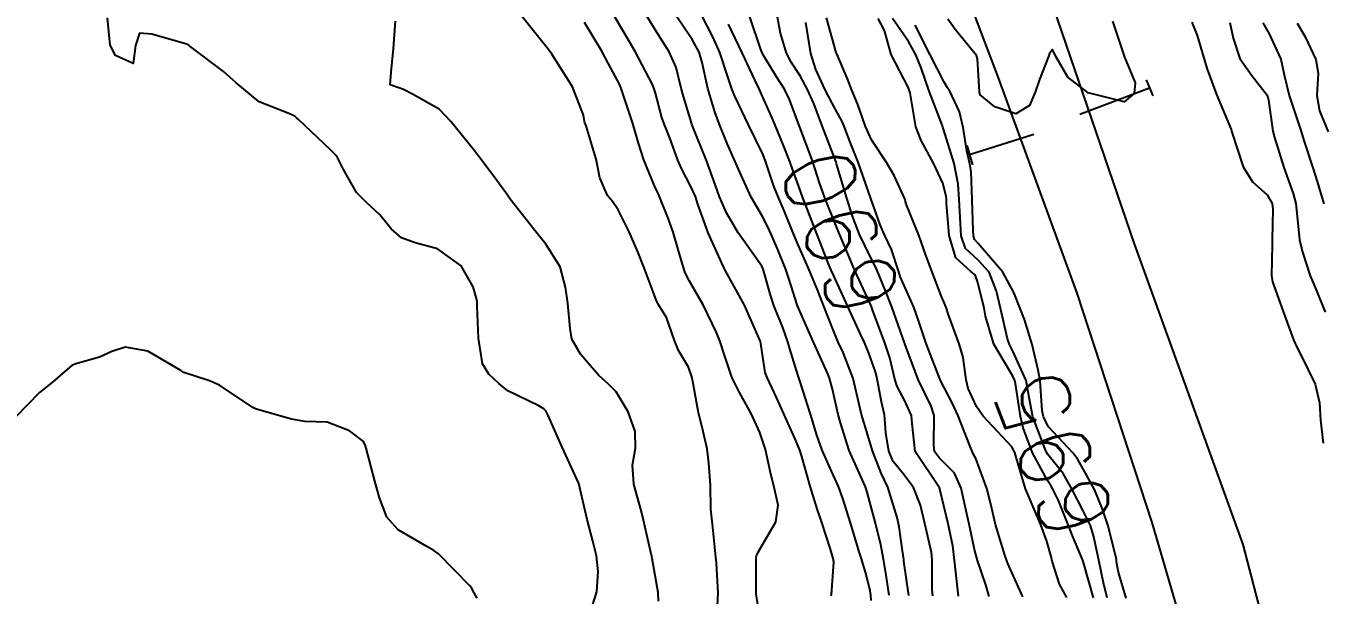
# Model space of a CAD drawing. Header units: metres. Extents: x 298520 to 308411, y 7433745 to 7450750.
# Drawn here: x 300770.8 to 300842.7, y 7448349.8 to 7448381.4 of the extents above; entities that cross this region are included whole.
import ezdxf
from ezdxf.enums import TextEntityAlignment as Align

# ---------------------------------------------------------------- set-up
doc = ezdxf.new("R2010")
doc.units = ezdxf.units.M
doc.header["$LTSCALE"] = 10
for name, color, linetype in [('Cotas', 45, 'Continuous'), ('Curvas de Nivel 1m', 11, 'Continuous'), ('Curvas de Nivel 5m', 15, 'Continuous'), ('Linha Férrea', 251, 'TRACKS'), ('Pórtico', 62, 'Continuous')]:
    doc.layers.add(name, color=color, linetype=linetype)
doc.styles.add('Style-STANDARD', font='STANDARD.shx')
doc.linetypes.add('TRACKS', pattern='A,0.15,[130,ltypeshp.shx,S=0.25,R=0,X=0,Y=0],0.15', length=0.3)

msp = doc.modelspace()

# ---------------------------------------------------------------- linework, layer by layer
at = {"layer": 'Curvas de Nivel 1m', "flags": 128}
for points, elevation in [([(300802.189, 7448349.199), (300802.45, 7448350.014), (300802.515, 7448351.134), (300802.423, 7448352.015), (300802.226, 7448352.833), (300801.902, 7448354.023), (300801.453, 7448356.03), (300800.528, 7448358.039), (300799.75, 7448359.796), (300799.624, 7448360.049), (300799.504, 7448360.173), (300799.219, 7448360.34), (300797.514, 7448361.16), (300797.004, 7448361.564), (300796.455, 7448362.086), (300796.106, 7448362.668), (300795.875, 7448364.095), (300795.808, 7448365.858), (300795.806, 7448366.097), (300795.772, 7448366.294), (300795.581, 7448366.934), (300794.911, 7448368.107), (300793.607, 7448369.037), (300792.372, 7448369.371), (300791.616, 7448369.655), (300791.036, 7448370.149), (300790.397, 7448370.925), (300789.637, 7448371.624), (300789.106, 7448372.175), (300788.39, 7448373.448), (300788.014, 7448374.186), (300787.668, 7448374.533), (300785.885, 7448376.217), (300785.789, 7448376.313), (300785.695, 7448376.395), (300785.36, 7448376.559), (300783.703, 7448377.208), (300782.432, 7448378.253), (300781.722, 7448378.889), (300779.87, 7448380.288), (300779.797, 7448380.343), (300779.744, 7448380.373), (300779.618, 7448380.417), (300777.749, 7448380.961), (300777.061, 7448381.006), (300776.85, 7448380.319), (300776.725, 7448379.323), (300775.734, 7448379.769), (300775.44, 7448380.335), (300775.289, 7448381.867)], 681), ([(300809.087, 7448348.204), (300809.175, 7448349.933), (300809.084, 7448351.619), (300809.044, 7448351.935), (300808.895, 7448353.415), (300808.837, 7448353.939), (300808.772, 7448354.601), (300808.76, 7448355.94), (300808.668, 7448357.145), (300808.574, 7448357.943), (300808.29, 7448359.143), (300808.079, 7448359.944), (300807.776, 7448361.692), (300807.713, 7448361.948), (300807.528, 7448362.473), (300806.98, 7448363.401), (300806.753, 7448363.962), (300806.306, 7448365.225), (300805.848, 7448365.976), (300805.758, 7448366.16), (300805.58, 7448366.663), (300805.081, 7448367.985), (300804.716, 7448368.879), (300804.238, 7448369.994), (300803.635, 7448371.203), (300803.307, 7448371.672), (300803.035, 7448372.009), (300802.619, 7448372.982), (300802.415, 7448374.019), (300801.847, 7448375.871), (300801.782, 7448376.029), (300801.767, 7448376.102), (300801.697, 7448376.467), (300801.087, 7448378.036), (300799.942, 7448379.846), (300799.795, 7448380.049), (300799.744, 7448380.117), (300798.191, 7448382.066)], 683), ([(300817.672, 7448349.542), (300817.656, 7448349.836), (300817.617, 7448350.068), (300817.394, 7448350.973), (300817.133, 7448351.843), (300817.009, 7448352.242), (300816.517, 7448353.849), (300816.096, 7448355.201), (300815.852, 7448355.856), (300815.461, 7448356.707), (300814.942, 7448357.865), (300814.648, 7448358.706), (300814.305, 7448359.872), (300813.725, 7448361.674), (300813.656, 7448361.879), (300813.527, 7448362.285), (300813.148, 7448363.495), (300813.038, 7448363.888), (300812.764, 7448364.683), (300812.274, 7448365.899), (300812.097, 7448366.421), (300811.677, 7448367.909), (300811.596, 7448368.091), (300810.297, 7448369.923), (300809.634, 7448371.046), (300809.252, 7448371.934), (300809.024, 7448372.562), (300808.526, 7448373.941), (300807.745, 7448375.897), (300807.725, 7448375.95), (300807.694, 7448376.043), (300807.248, 7448377.497), (300807.133, 7448377.959), (300806.856, 7448379.095), (300806.454, 7448379.969), (300805.749, 7448381.075), (300805.209, 7448381.986)], 686), ([(300818.665, 7448349.821), (300818.509, 7448350.938), (300818.354, 7448351.826), (300818.198, 7448352.616), (300817.908, 7448353.833), (300817.448, 7448355.545), (300817.354, 7448355.841), (300817.262, 7448356.035), (300816.455, 7448357.85), (300815.962, 7448359.39), (300815.843, 7448359.857), (300815.517, 7448361.261), (300815.363, 7448361.862), (300815.271, 7448362.117), (300814.477, 7448363.871), (300813.573, 7448365.88), (300813.107, 7448367.406), (300812.942, 7448367.89), (300812.471, 7448369.036), (300812.097, 7448369.903), (300811.953, 7448370.232), (300811.632, 7448370.832), (300811.011, 7448371.916), (300810.449, 7448373.128), (300810.103, 7448373.926), (300809.677, 7448374.881), (300809.25, 7448375.934), (300808.994, 7448376.643), (300808.611, 7448377.941), (300808.3, 7448379.372), (300808.122, 7448379.946), (300807.744, 7448380.656), (300806.844, 7448381.964)], 687), ([(300819.756, 7448349.806), (300819.488, 7448351.723), (300819.477, 7448351.809), (300819.408, 7448352.288), (300819.222, 7448353.614), (300819.181, 7448353.814), (300819.107, 7448354.135), (300818.593, 7448355.823), (300818.223, 7448356.591), (300817.737, 7448357.836), (300817.486, 7448358.713), (300817.139, 7448359.844), (300817.026, 7448360.326), (300816.676, 7448361.848), (300816.107, 7448363.284), (300815.844, 7448363.857), (300815.553, 7448364.552), (300815.036, 7448365.865), (300814.689, 7448366.762), (300814.221, 7448367.874), (300813.614, 7448369.269), (300813.361, 7448369.884), (300812.86, 7448371.116), (300812.52, 7448371.897), (300812.274, 7448372.525), (300811.811, 7448373.908), (300811.668, 7448374.251), (300810.855, 7448375.918), (300810.113, 7448377.522), (300809.942, 7448377.928), (300809.72, 7448378.59), (300809.278, 7448379.935), (300808.883, 7448380.802), (300808.284, 7448381.945)], 688), ([(300824.218, 7448349.757), (300824.038, 7448350.409), (300823.576, 7448351.758), (300823.409, 7448352.364), (300823.163, 7448353.506), (300823.107, 7448353.765), (300823.017, 7448354.178), (300822.669, 7448355.772), (300822.288, 7448356.604), (300821.469, 7448357.429), (300821.191, 7448357.793), (300821.142, 7448358.13), (300821.16, 7448359.793), (300820.996, 7448360.307), (300820.27, 7448361.803), (300819.543, 7448363.77), (300819.535, 7448363.802), (300819.526, 7448363.827), (300818.811, 7448365.821), (300818.462, 7448366.707), (300817.999, 7448367.834), (300817.873, 7448368.113), (300817.605, 7448368.625), (300817.019, 7448369.846), (300816.633, 7448370.85), (300816.324, 7448371.853), (300815.754, 7448373.768), (300815.721, 7448373.859), (300815.665, 7448374.007), (300814.947, 7448375.867), (300814.48, 7448377.098), (300814.136, 7448377.876), (300813.72, 7448378.636), (300813.232, 7448379.391), (300812.972, 7448379.891), (300812.643, 7448381.003), (300812.465, 7448381.899)], 691), ([(300828.527, 7448349.703), (300828.125, 7448350.444), (300827.714, 7448351.715), (300827.655, 7448351.966), (300827.414, 7448352.833), (300827.093, 7448353.723), (300826.821, 7448354.337), (300826.242, 7448355.732), (300825.72, 7448357.488), (300825.633, 7448357.738), (300825.478, 7448358.057), (300823.884, 7448359.756), (300823.508, 7448360.301), (300823.047, 7448361.296), (300822.933, 7448361.769), (300822.781, 7448363.017), (300822.553, 7448363.775), (300821.966, 7448365.385), (300821.83, 7448365.786), (300821.755, 7448365.967), (300821.579, 7448366.396), (300821.039, 7448367.796), (300820.705, 7448368.696), (300820.312, 7448369.803), (300819.638, 7448371.48), (300819.558, 7448371.727), (300819.529, 7448371.812), (300818.944, 7448373.109), (300818.521, 7448373.827), (300817.682, 7448375.087), (300817.354, 7448375.835), (300816.921, 7448377.058), (300816.588, 7448377.847), (300816.351, 7448378.482), (300815.758, 7448379.86), (300815.734, 7448379.927), (300815.189, 7448381.866)], 693), ([(300805.86, 7448349.491), (300805.844, 7448349.975), (300805.52, 7448351.861), (300805.493, 7448351.979), (300805.407, 7448352.356), (300805.038, 7448353.984), (300804.897, 7448354.52), (300804.49, 7448355.99), (300804.419, 7448357.035), (300804.586, 7448357.989), (300804.568, 7448358.907), (300804.194, 7448359.993), (300803.514, 7448361.109), (300803.071, 7448361.559), (300802.565, 7448362.014), (300802.07, 7448362.563), (300801.535, 7448363.201), (300801.066, 7448364.035), (300800.966, 7448364.622), (300800.836, 7448366.037), (300800.708, 7448366.912), (300800.413, 7448368.042), (300799.612, 7448369.3), (300799.011, 7448370.056), (300797.64, 7448371.8), (300797.53, 7448371.96), (300797.451, 7448372.073), (300796.688, 7448373.12), (300795.959, 7448374.096), (300795.668, 7448374.464), (300794.349, 7448376.113), (300793.7, 7448376.796), (300792.226, 7448377.616), (300791.71, 7448377.875), (300791.518, 7448377.95), (300790.971, 7448378.151), (300791.038, 7448378.836), (300791.154, 7448380.149), (300791.278, 7448381.667)], 682), ([(300811.374, 7448349.306), (300811.29, 7448349.911), (300811.282, 7448350.013), (300811.296, 7448351.911), (300811.309, 7448352.006), (300811.406, 7448352.21), (300812.374, 7448353.896), (300812.512, 7448354.818), (300812.274, 7448355.898), (300812.109, 7448356.55), (300811.798, 7448357.905), (300811.487, 7448358.86), (300811.009, 7448359.915), (300810.358, 7448361.078), (300809.932, 7448361.926), (300809.535, 7448363.138), (300809.277, 7448363.933), (300809.086, 7448364.398), (300808.344, 7448365.942), (300807.586, 7448367.251), (300807.349, 7448367.712), (300807.265, 7448367.955), (300807.13, 7448368.428), (300806.686, 7448369.964), (300806.41, 7448370.748), (300805.905, 7448371.976), (300805.826, 7448372.159), (300805.649, 7448372.539), (300805.049, 7448373.986), (300804.76, 7448374.906), (300804.436, 7448375.993), (300803.819, 7448377.892), (300803.781, 7448377.999), (300803.714, 7448378.136), (300803.069, 7448379.353), (300802.718, 7448380.015), (300801.756, 7448381.599)], 684), ([(300821.097, 7448349.793), (300821.062, 7448350.117), (300821.062, 7448351.793), (300821.013, 7448352.188), (300820.647, 7448353.798), (300820.413, 7448354.826), (300820.016, 7448355.804), (300819.46, 7448356.534), (300818.894, 7448357.245), (300818.645, 7448357.822), (300818.483, 7448358.831), (300818.406, 7448359.826), (300818.244, 7448360.562), (300817.993, 7448361.833), (300817.905, 7448362.213), (300817.537, 7448363.252), (300817.29, 7448363.843), (300817.083, 7448364.311), (300816.383, 7448365.852), (300815.59, 7448367.542), (300815.448, 7448367.861), (300815.336, 7448368.123), (300814.654, 7448369.87), (300814.02, 7448371.495), (300813.875, 7448371.878), (300813.649, 7448372.508), (300813.291, 7448373.517), (300813.151, 7448373.888), (300812.797, 7448374.772), (300812.338, 7448375.9), (300812.149, 7448376.355), (300811.707, 7448377.327), (300811.445, 7448377.913), (300811.222, 7448378.411), (300810.512, 7448379.922), (300809.757, 7448381.504)], 689), ([(300826.084, 7448349.733), (300825.398, 7448351.254), (300825.249, 7448351.59), (300825.193, 7448351.742), (300825.095, 7448352.054), (300824.57, 7448353.749), (300824.305, 7448354.886), (300824.095, 7448355.754), (300823.469, 7448357.403), (300823.349, 7448357.639), (300823.288, 7448357.763), (300823.171, 7448358.071), (300822.489, 7448359.775), (300822.186, 7448360.456), (300821.522, 7448361.74), (300821.499, 7448361.79), (300821.479, 7448361.835), (300820.728, 7448363.798), (300820.293, 7448365.072), (300820.041, 7448365.805), (300819.583, 7448366.839), (300819.286, 7448367.511), (300819.183, 7448367.816), (300818.789, 7448369.006), (300818.411, 7448369.828), (300818.174, 7448370.378), (300817.643, 7448371.84), (300816.944, 7448373.847), (300816.47, 7448375.063), (300816.165, 7448375.853), (300816.018, 7448376.178), (300815.702, 7448376.744), (300815.115, 7448377.866), (300814.594, 7448379.001), (300814.326, 7448379.874), (300814.039, 7448381.597)], 692), ([(300830.009, 7448349.684), (300829.452, 7448351.64), (300829.437, 7448351.69), (300829.404, 7448351.801), (300828.839, 7448353.121), (300828.626, 7448353.702), (300828.065, 7448355.089), (300827.756, 7448355.715), (300827.645, 7448355.907), (300827.458, 7448356.19), (300826.626, 7448357.728), (300826.112, 7448359.116), (300825.955, 7448359.735), (300825.68, 7448361.579), (300825.647, 7448361.739), (300825.525, 7448361.981), (300824.467, 7448363.751), (300824.019, 7448365.303), (300823.933, 7448365.756), (300823.587, 7448367.183), (300823.434, 7448367.605), (300823.225, 7448367.766), (300822.369, 7448368.547), (300822, 7448369.784), (300821.856, 7448371.571), (300821.845, 7448371.787), (300821.827, 7448371.97), (300821.652, 7448372.694), (300821.128, 7448373.795), (300820.438, 7448375.046), (300820.15, 7448375.805), (300819.828, 7448377.693), (300819.801, 7448377.809), (300819.715, 7448378.014), (300818.782, 7448379.82), (300818.418, 7448381.158), (300818.053, 7448381.827)], 694), ([(300831.823, 7448349.666), (300831.397, 7448351.108), (300831.291, 7448351.671), (300831.274, 7448351.802), (300830.827, 7448353.676), (300830.51, 7448354.606), (300830.058, 7448355.684), (300829.464, 7448356.756), (300829.13, 7448357.355), (300828.871, 7448357.699), (300827.495, 7448359.189), (300827.228, 7448359.723), (300827.166, 7448360.064), (300827.044, 7448361.725), (300826.936, 7448362.319), (300826.596, 7448363.729), (300826.174, 7448365.124), (300825.931, 7448365.736), (300825.582, 7448366.613), (300824.969, 7448367.746), (300823.609, 7448369.338), (300823.406, 7448369.558), (300823.339, 7448369.764), (300823.323, 7448370.059), (300823.271, 7448371.766), (300823.209, 7448373.317), (300823.136, 7448373.768), (300822.969, 7448374.475), (300822.779, 7448375.774), (300822.57, 7448376.646), (300822.039, 7448377.785), (300821.91, 7448377.982), (300821.718, 7448378.297), (300820.943, 7448379.798), (300820.117, 7448381.447)], 696), ([(300831.052, 7448381.677), (300831.733, 7448379.67), (300832.31, 7448378.252), (300832.271, 7448377.662), (300831.708, 7448377.191), (300829.713, 7448377.69), (300828.586, 7448378.572), (300827.914, 7448379.717), (300827.739, 7448380.094), (300827.57, 7448379.887), (300827.518, 7448379.722), (300827.008, 7448378.439), (300826.763, 7448377.729), (300826.446, 7448376.992), (300825.701, 7448376.542), (300824.532, 7448376.925), (300823.711, 7448377.595), (300823.677, 7448377.725), (300823.672, 7448377.761), (300823.561, 7448379.593), (300823.518, 7448379.763), (300822.322, 7448381.214), (300821.923, 7448381.788)], 697), ([(300835.47, 7448381.623), (300835.752, 7448380.884), (300836.128, 7448379.616), (300836.322, 7448379.019), (300836.827, 7448377.609), (300837.638, 7448375.656), (300837.664, 7448375.6), (300837.692, 7448375.509), (300838.32, 7448373.59), (300838.833, 7448372.761), (300839.648, 7448372.034), (300839.915, 7448371.567), (300839.964, 7448371.241), (300839.921, 7448369.567), (300839.914, 7448369.262), (300839.886, 7448367.567), (300839.944, 7448367.212), (300840.536, 7448365.56), (300841.113, 7448363.991), (300841.306, 7448363.552), (300841.539, 7448363.122), (300842.303, 7448361.542), (300842.544, 7448360.503), (300842.601, 7448359.539), (300842.758, 7448358.26)], 696), ([(300839.402, 7448381.575), (300839.754, 7448380.968), (300840.394, 7448379.563), (300840.584, 7448378.701), (300840.866, 7448377.558), (300841.463, 7448375.784), (300841.532, 7448375.552), (300841.685, 7448375.051), (300842.184, 7448373.545), (300842.425, 7448372.772), (300842.789, 7448371.539)], 694), ([(300841.31, 7448381.555), (300841.752, 7448380.805), (300842.345, 7448379.544), (300842.478, 7448378.79), (300842.398, 7448377.543), (300842.551, 7448376.695), (300843.03, 7448375.537)], 693)]:
    msp.add_lwpolyline(points, dxfattribs=dict(at, elevation=elevation))
at = {"layer": 'Curvas de Nivel 5m', "flags": 128}
for points, elevation in [([(300815.457, 7448349.784), (300815.461, 7448349.859), (300815.598, 7448351.661), (300815.567, 7448351.858), (300815.408, 7448352.388), (300814.938, 7448353.865), (300814.677, 7448354.625), (300814.284, 7448355.872), (300813.826, 7448357.52), (300813.706, 7448357.878), (300813.481, 7448358.411), (300812.83, 7448359.89), (300812.419, 7448360.803), (300811.889, 7448361.905), (300811.796, 7448362.177), (300811.542, 7448363.797), (300811.52, 7448363.91), (300811.512, 7448363.942), (300810.633, 7448365.919), (300809.592, 7448367.83), (300809.535, 7448367.931), (300809.473, 7448368.053), (300808.621, 7448369.94), (300808.056, 7448371.529), (300807.913, 7448371.947), (300807.649, 7448372.545), (300807.169, 7448373.468), (300806.949, 7448373.961), (300806.51, 7448375.139), (300806.18, 7448375.973), (300806.057, 7448376.335), (300805.71, 7448377.671), (300805.611, 7448377.981), (300805.534, 7448378.162), (300804.581, 7448379.992), (300803.754, 7448381.387), (300803.39, 7448382.006)], 685), ([(300822.514, 7448349.779), (300822.399, 7448350.781), (300822.299, 7448351.777), (300822.195, 7448352.562), (300821.938, 7448353.782), (300821.453, 7448355.79), (300820.102, 7448357.804), (300819.951, 7448359.351), (300819.911, 7448359.806), (300819.511, 7448360.652), (300819.113, 7448361.41), (300818.987, 7448361.818), (300818.706, 7448362.994), (300818.432, 7448363.827), (300817.752, 7448365.656), (300817.685, 7448365.838), (300817.653, 7448365.918), (300817.575, 7448366.089), (300816.762, 7448367.848), (300816.136, 7448369.334), (300815.918, 7448369.857), (300815.63, 7448370.547), (300815.1, 7448371.865), (300814.808, 7448372.711), (300814.424, 7448373.872), (300813.692, 7448375.852), (300813.681, 7448375.88), (300813.139, 7448377.321), (300812.851, 7448377.893), (300812.408, 7448378.588), (300811.731, 7448379.705), (300811.624, 7448379.911), (300811.545, 7448380.103), (300810.931, 7448381.918)], 690), ([(300830.766, 7448349.676), (300830.554, 7448350.516), (300830.327, 7448351.681), (300830.033, 7448353.068), (300829.839, 7448353.686), (300829.435, 7448354.511), (300828.816, 7448355.7), (300828.327, 7448356.573), (300827.472, 7448357.625), (300827.409, 7448357.721), (300827.362, 7448357.834), (300826.648, 7448359.729), (300826.445, 7448360.799), (300826.27, 7448361.733), (300825.539, 7448363.363), (300825.343, 7448363.742), (300825.241, 7448364.05), (300824.853, 7448365.747), (300824.628, 7448366.704), (300824.208, 7448367.754), (300823.599, 7448368.411), (300822.898, 7448369.063), (300822.668, 7448369.774), (300822.599, 7448370.805), (300822.557, 7448371.776), (300822.499, 7448372.625), (300822.276, 7448373.781), (300821.691, 7448375.683), (300821.653, 7448375.79), (300821.624, 7448375.861), (300820.883, 7448377.798), (300820.44, 7448379.089), (300820.14, 7448379.806), (300819.744, 7448380.544), (300818.859, 7448381.819)], 695), ([(300837.564, 7448381.602), (300837.75, 7448380.722), (300838.133, 7448379.594), (300838.792, 7448378.653), (300839.648, 7448377.571), (300839.669, 7448377.527), (300839.71, 7448377.294), (300839.959, 7448375.567), (300840.043, 7448375.211), (300840.564, 7448373.561), (300841.082, 7448372.122), (300841.237, 7448371.554), (300841.425, 7448369.742), (300841.447, 7448369.552), (300841.606, 7448368.859), (300842.037, 7448367.546), (300842.368, 7448366.76), (300842.858, 7448365.537)], 695), ([(300795.814, 7448349.656), (300795.574, 7448350.097), (300795.507, 7448350.221), (300795.386, 7448350.36), (300793.652, 7448352.118), (300793.406, 7448352.311), (300793.005, 7448352.53), (300791.423, 7448353.46), (300790.795, 7448354.156), (300790.381, 7448355.223), (300790.118, 7448356.163), (300789.647, 7448357.992), (300789.597, 7448358.169), (300789.476, 7448358.367), (300788.718, 7448358.944), (300787.491, 7448359.429), (300786.239, 7448359.462), (300785.494, 7448359.597), (300783.616, 7448360.124), (300783.502, 7448360.159), (300783.354, 7448360.241), (300781.515, 7448361.479), (300780.961, 7448361.712), (300779.522, 7448362.183), (300779.358, 7448362.292), (300777.539, 7448363.369), (300776.279, 7448363.592), (300775.538, 7448363.351), (300774.843, 7448363.037), (300773.528, 7448362.669), (300773.321, 7448362.567), (300773.077, 7448362.364), (300772.246, 7448361.642), (300771.51, 7448361.079), (300770.856, 7448360.39), (300770.194, 7448359.698)], 680)]:
    msp.add_lwpolyline(points, dxfattribs=dict(at, elevation=elevation))
at = {"layer": 'Linha Férrea', "flags": 128}
for points in [[(298729.261, 7450749.95), (298734.809, 7450730.65), (298742.343, 7450703.451), (298750.119, 7450676.237), (298757.889, 7450649.199), (298765.189, 7450623.712), (298769.985, 7450606.424), (298776.494, 7450583.287), (298783.055, 7450560.248), (298788.164, 7450542.214), (298793.821, 7450521.584), (298798.125, 7450506.606), (298804.386, 7450484.418), (298809.295, 7450466.837), (298814.551, 7450448.858), (298819.559, 7450431.225), (298826.267, 7450408.649), (298831.926, 7450389.314), (298837.135, 7450370.779), (298842.092, 7450352.398), (298847.802, 7450331.823), (298852.149, 7450316.412), (298858.34, 7450294.769), (298862.969, 7450278.965), (298867.952, 7450260.088), (298870.924, 7450249.95), (298873.722, 7450238.982), (298878.355, 7450222.697), (298882.025, 7450210.358), (298885.603, 7450197.651), (298890.189, 7450181.049), (298894.637, 7450166.006), (298898.995, 7450149.812), (298904.361, 7450131.79), (298908.122, 7450117.709), (298911.93, 7450103.946), (298916.104, 7450089.039), (298920.554, 7450073.399), (298923.212, 7450064.319), (298926.468, 7450052.577), (298930.321, 7450038.956), (298934.723, 7450023.223), (298938.252, 7450011.622), (298941.509, 7449999.193), (298944.399, 7449989.651), (298947.701, 7449977.682), (298952.335, 7449961.49), (298956.967, 7449946.581), (298961.92, 7449929.017), (298965.909, 7449915.258), (298970.082, 7449900.905), (298973.936, 7449887.787), (298977.788, 7449874.853), (298981.549, 7449862.469), (298986.366, 7449847.197), (298989.852, 7449836.37), (298994.575, 7449822.337), (298999.437, 7449807.292), (299004.068, 7449794.269), (299008.7, 7449781.657), (299013.057, 7449770.328), (299018.285, 7449757.718), (299022.322, 7449748.037), (299026.817, 7449737.63), (299031.861, 7449726.852), (299036.814, 7449716.896), (299043.096, 7449705.205), (299047.821, 7449696.534), (299054.335, 7449685.572), (299060.664, 7449675.852), (299069.469, 7449663.104), (299077.541, 7449652.872), (299085.429, 7449643.336), (299089.832, 7449637.784), (299098.728, 7449628.561), (299107.993, 7449618.793), (299117.442, 7449610.031), (299127.077, 7449601.223), (299138.453, 7449591.782), (299150.409, 7449582.651), (299162.779, 7449573.982), (299174.004, 7449567.002), (299185.962, 7449560.295), (299199.698, 7449553.222), (299213.253, 7449547.024), (299227.033, 7449541.5), (299241.999, 7449536.525), (299258.424, 7449531.831), (299277.224, 7449527.814), (299295.935, 7449525.032), (299311.589, 7449523.57), (299326.876, 7449522.883), (299340.975, 7449522.747), (299353.572, 7449523.111), (299369.274, 7449524.069), (299382.826, 7449525.211), (299396.609, 7449526.717), (299414.178, 7449529.501), (299430.969, 7449532.603), (299440.142, 7449534.839), (299451.094, 7449537.487), (299469.666, 7449542.917), (299486.963, 7449547.755), (299510.376, 7449554.83), (299531.414, 7449561.037), (299544.903, 7449564.894), (299559.186, 7449569.068), (299590.197, 7449576.665), (299616.417, 7449582.259), (299645.03, 7449585.805), (299675.251, 7449587.635), (299705.522, 7449586.259), (299732.882, 7449582.825), (299762.581, 7449576.088), (299791.888, 7449566.944), (299816.217, 7449556.896), (299840.774, 7449544.781), (299859.676, 7449534.387), (299878.529, 7449521.308), (299897.376, 7449507.135), (299919.538, 7449486.991), (299927.658, 7449478.626), (299947.133, 7449456.962), (299961.499, 7449437.961), (299971.137, 7449424.784), (299981.869, 7449408.322), (299997.595, 7449383.682), (300016.228, 7449354.96), (300035.864, 7449324.687), (300055.136, 7449295.587), (300073.232, 7449268.397), (300085.868, 7449249.95), (300089.501, 7449244.778), (300101.211, 7449227.647), (300111.197, 7449214.14), (300124.752, 7449194.736), (300135.909, 7449179.759), (300148.296, 7449162.129), (300160.805, 7449144.566), (300173.129, 7449128.481), (300185.523, 7449112.088), (300198.402, 7449095.758), (300207.462, 7449083.98), (300220.094, 7449068.515), (300233.468, 7449051.744), (300246.778, 7449035.349), (300263.478, 7449015.076), (300277.526, 7448998.444), (300292.814, 7448981.501), (300306.688, 7448964.856), (300324.623, 7448944.393), (300340.398, 7448926.517), (300357.9, 7448907.843), (300372.755, 7448891.817), (300392.041, 7448871.054), (300410.717, 7448852.066), (300427.475, 7448834.137), (300439.245, 7448822.858), (300454.898, 7448806.525), (300473.448, 7448788.164), (300493.111, 7448768.808), (300511.705, 7448749.95), (300518.198, 7448743.612), (300525.672, 7448735.984), (300530.889, 7448730.361), (300538.141, 7448723.284), (300543.771, 7448717.624), (300548.924, 7448711.903), (300554.778, 7448706.093), (300562.444, 7448698.573), (300570.483, 7448690.198), (300580.06, 7448680.508), (300590.013, 7448670.628), (300599.102, 7448661.391), (300608.565, 7448651.702), (300616.68, 7448643.32), (300625.581, 7448633.859), (300633.62, 7448625.859), (300641.21, 7448617.858), (300649.582, 7448609.897), (300659.386, 7448599.72), (300667.387, 7448591.231), (300676.098, 7448582.784), (300683.871, 7448574.669), (300691.725, 7448567.153), (300703.33, 7448554.876), (300711.744, 7448546.351), (300718.093, 7448539.767), (300726.506, 7448530.983), (300733.153, 7448523.695), (300741.152, 7448514.418), (300747.426, 7448507.242), (300750.054, 7448504.018), (300758.169, 7448493.99), (300764.854, 7448485.238), (300772.251, 7448475.55), (300781.114, 7448462.855), (300788.178, 7448452.147), (300795.99, 7448439.115), (300802.712, 7448427.661), (300809.137, 7448414.665), (300814.959, 7448402.42), (300819.763, 7448391.601), (300824.722, 7448378.533), (300829.079, 7448366.59), (300833.249, 7448353.858), (300836.592, 7448342.438), (300839.822, 7448330.572), (300842.678, 7448317.912), (300845.758, 7448304.202), (300848.387, 7448291.169), (300849.927, 7448279.903), (300851.843, 7448266.756), (300852.632, 7448254.174), (300852.974, 7448249.95), (300853.718, 7448237.64), (300853.896, 7448226.066), (300854.164, 7448215.145), (300853.836, 7448203.832), (300853.598, 7448192.905), (300852.795, 7448182.25), (300851.991, 7448170.79), (300850.801, 7448159.302), (300849.223, 7448146.768), (300848.151, 7448135.486), (300846.96, 7448124.114), (300845.442, 7448113.546), (300844.222, 7448102.204), (300842.288, 7448090.385), (300840.978, 7448078.33), (300839.608, 7448068.386), (300838.209, 7448056.39), (300836.541, 7448045.166), (300835.023, 7448032.665), (300833.535, 7448020.341), (300832.284, 7448009.205), (300831.094, 7447998.637), (300829.874, 7447985.926), (300828.432, 7447973.713), (300826.546, 7447955.639), (300825.162, 7447943.391), (300824.986, 7447942.247), (300823.836, 7447930.96), (300822.657, 7447919.829), (300821.593, 7447909.075), (300820.243, 7447895.408), (300819.533, 7447885.934), (300818.679, 7447872.07), (300818.298, 7447858.799), (300817.927, 7447851.916), (300817.786, 7447841.862), (300817.933, 7447833.489), (300818.516, 7447815.843), (300820.361, 7447795.876), (300822.449, 7447776.733), (300825.922, 7447758.996), (300827.722, 7447750.217), (300828.687, 7447743.229), (300830.467, 7447731.539), (300833.751, 7447711.152), (300838.977, 7447681.969), (300842.161, 7447664.851), (300846.249, 7447643.566), (300856.898, 7447587.933), (300861.3, 7447564.706), (300863.731, 7447552.015), (300867.081, 7447534.8), (300870.251, 7447518.153), (300879.139, 7447471.406), (300882.717, 7447452.426), (300886.196, 7447433.436), (300890.621, 7447408.952), (300893.065, 7447393.996), (300894.895, 7447382.534), (300896.018, 7447374.923), (300897.056, 7447367.88), (300898.671, 7447355.202), (300899.884, 7447344.173), (300901.155, 7447328.57), (300902.425, 7447306.17), (300902.632, 7447290.927), (300902.643, 7447274.906), (300901.209, 7447249.806), (300899.894, 7447235.454), (300897.424, 7447214.973), (300896.24, 7447207.108, -0.017609), (300893.245, 7447191.067), (300890.79, 7447180.008), (300886.347, 7447162.337), (300883.122, 7447151.267), (300877.521, 7447133.871), (300873.858, 7447123.752), (300865.532, 7447103.056), (300859.822, 7447090.388), (300850.503, 7447071.406), (300846.315, 7447063.106), (300836.805, 7447045.834), (300827.664, 7447031.197), (300815.395, 7447013.014), (300803.069, 7446996.228), (300792.968, 7446983.245), (300781.446, 7446969.292), (300759.63, 7446945.435), (300748.36, 7446933.669), (300737.301, 7446922.447), (300720.178, 7446905.644), (300707.821, 7446893.561), (300697.057, 7446883.028), (300686.376, 7446872.224), (300676.506, 7446862.329), (300660.145, 7446845.845), (300651.989, 7446837.638), (300637.917, 7446823.835), (300624.102, 7446810.419), (300614.955, 7446801.573), (300610.107, 7446796.538), (300599.124, 7446785.64, 0.017844), (300588.776, 7446774.611), (300582.973, 7446768.596), (300572.807, 7446757.15), (300570.635, 7446754.423, -0.018804), (300566.868, 7446749.902, -0.021463), (300565.197, 7446747.771, 0.014089), (300560.744, 7446742.236), (300556.818, 7446737.065), (300549.018, 7446726.402), (300544.903, 7446720.152), (300542.989, 7446717.435), (300540.702, 7446714.014), (300534.516, 7446704.131), (300528.813, 7446694.775), (300525.37, 7446688.688), (300519.775, 7446678.443, 0.017217), (300513.559, 7446666.068), (300510.115, 7446659.471), (300505.35, 7446648.44), (300501.39, 7446638.953, 0.017957), (300498.447, 7446631.125), (300492.383, 7446614.647), (300488.086, 7446600.958), (300484.889, 7446590.082), (300482.448, 7446580.533), (300479.028, 7446566.174), (300474.999, 7446546.195), (300472.245, 7446530.076), (300469.723, 7446510.133), (300467.649, 7446494.09), (300465.343, 7446472.628), (300462.509, 7446448.283), (300460.589, 7446427.75), (300458.173, 7446403.459), (300455.716, 7446377.743), (300453.679, 7446357.578), (300451.179, 7446331.957), (300448.408, 7446302.907), (300446.096, 7446278.461), (300443.948, 7446255.986), (300443.327, 7446249.95), (300441.921, 7446236.026), (300439.714, 7446214.959), (300437.145, 7446189.663), (300434.772, 7446164.489), (300432.986, 7446145.942), (300427.675, 7446092.019), (300425.457, 7446069.071), (300422.052, 7446034.05), (300420.454, 7446017.74), (300416.946, 7445981.751), (300414.159, 7445952.95), (300410.686, 7445916.311), (300408.437, 7445891.812), (300405.718, 7445868.171), (300403.766, 7445842.739), (300401.654, 7445818.651), (300400.337, 7445806.143), (300399.876, 7445801.282), (300399.266, 7445794.558)], [(298905.363, 7450145.031), (298910.207, 7450124.873), (298915.002, 7450108.012), (298921.739, 7450085.266), (298926.98, 7450064.83), (298931.003, 7450051.742), (298934.224, 7450039.953), (298937.65, 7450027.983), (298940.458, 7450017.786), (298943.206, 7450008.624), (298945.866, 7449998.811), (298948.85, 7449988.084), (298952.218, 7449977.183), (298954.849, 7449967.637), (298957.892, 7449956.733), (298961.763, 7449943.848), (298964.896, 7449932.558), (298968.973, 7449920.293), (298972.372, 7449908.382), (298975.8, 7449896.208), (298979.287, 7449884.682), (298982.035, 7449875.079), (298985.463, 7449863.464), (298988.891, 7449853.475), (298994.252, 7449836.792), (298999.642, 7449820.007), (299004.122, 7449806.223), (299009.577, 7449791.55), (299017.072, 7449771.922), (299023.852, 7449755.78), (299031.351, 7449735.099), (299042.615, 7449714.768), (299049.157, 7449702.257), (299057.947, 7449687.795), (299067.128, 7449674.025), (299074.388, 7449663.764), (299083.266, 7449652.271), (299093.226, 7449640.21), (299104.865, 7449628.3), (299116.059, 7449616.929), (299127.188, 7449606.965), (299134.846, 7449600.398), (299146.061, 7449590.999), (299159.8, 7449581.134), (299172.881, 7449572.672), (299188.754, 7449563.553), (299203.487, 7449555.781), (299219.692, 7449548.782), (299229.285, 7449544.979), (299249.695, 7449538.196), (299264.418, 7449534.22), (299286.841, 7449530.183), (299305.276, 7449527.832), (299319.472, 7449527.113), (299340.209, 7449526.73), (299362.575, 7449527.496), (299380.335, 7449528.889), (299402.027, 7449531.43), (299418.393, 7449534.55), (299439.271, 7449538.773), (299455.546, 7449542.61), (299468.219, 7449546.447), (299486.071, 7449551.679), (299502.678, 7449556.429), (299521.873, 7449562.476), (299544.903, 7449569.511), (299558.765, 7449572.874), (299572.65, 7449576.475), (299589.389, 7449580.647), (299603.615, 7449583.903), (299623.713, 7449587.445), (299640.449, 7449589.67), (299657.813, 7449590.983), (299675.925, 7449591.554), (299694.255, 7449591.042), (299708.541, 7449590.126), (299722.182, 7449588.244), (299738.919, 7449585.56), (299759.653, 7449580.821), (299775.25, 7449576.474), (299786.436, 7449572.94), (299797.015, 7449569.282), (299807.003, 7449565.52), (299816.424, 7449561.561), (299823.596, 7449557.979), (299834.148, 7449553.022), (299842.943, 7449548.641), (299850.946, 7449544.045), (299857.58, 7449540.07), (299867.592, 7449534.039), (299879.685, 7449526.144), (299888.765, 7449519.647), (299901.686, 7449509.708), (299911.305, 7449500.703), (299920.635, 7449492.515), (299928.708, 7449484.626), (299935.814, 7449476.733), (299943.925, 7449467.258), (299951.104, 7449459.003), (299957.671, 7449450.784), (299963.484, 7449442.67), (299970.77, 7449432.303), (299976.475, 7449423.904), (299982.432, 7449414.862), (299988.891, 7449404.85), (299995.852, 7449394.443), (300002.312, 7449383.928), (300010.887, 7449370.223), (300018.781, 7449358.239), (300026.569, 7449345.892), (300033.388, 7449335.88), (300041.176, 7449324.037), (300049.358, 7449311.838), (300057.288, 7449299.745), (300065.47, 7449287.364), (300073.508, 7449275.701), (300081.011, 7449264.541), (300090.196, 7449251.298), (300091.164, 7449249.95), (300100.525, 7449236.167), (300109.403, 7449223.951), (300117.162, 7449213.187), (300127.336, 7449198.457), (300139.6, 7449181.446), (300149.952, 7449166.72), (300159.813, 7449153.466), (300168.75, 7449141.382), (300179.779, 7449126.346), (300190.932, 7449112.414), (300203.876, 7449095.222), (300217.308, 7449078.587), (300230.374, 7449062.005), (300242.887, 7449046.162), (300256.877, 7449029.774), (300272.777, 7449010.921), (300288.309, 7448992.868), (300306.303, 7448971.97), (300322.512, 7448953.54), (300337.055, 7448937.024), (300349.196, 7448923.521), (300363.433, 7448907.803), (300372.178, 7448898.27), (300387.649, 7448881.624), (300402.322, 7448866.086), (300417.298, 7448851.105), (300428.763, 7448838.962), (300440.716, 7448827.379), (300454.398, 7448813.148), (300467.461, 7448800.639), (300481.638, 7448785.533), (300502.227, 7448765.254), (300514.06, 7448753.852), (300517.826, 7448749.95), (300528.275, 7448738.976), (300540.783, 7448726.333), (300551.364, 7448715.261), (300568.358, 7448698.083), (300580.431, 7448686.447), (300591.073, 7448675.242), (300605.822, 7448659.996), (300619.827, 7448645.871), (300631.531, 7448633.85), (300641.93, 7448623.388), (300651.196, 7448614.132), (300663.21, 7448601.736), (300675.654, 7448588.967), (300686.366, 7448579.136), (300697.132, 7448567.001), (300714.307, 7448549.82), (300728.065, 7448535.254), (300742.189, 7448519.954), (300754.02, 7448506), (300763.608, 7448493.67), (300772.134, 7448482.969), (300781.594, 7448469.905), (300789.873, 7448457.453), (300798.087, 7448444.138), (300806.367, 7448430.378), (300809.353, 7448423.731), (300815.826, 7448410.715), (300822.176, 7448396.83), (300827.777, 7448382.459), (300832.26, 7448369.325), (300838.297, 7448352.647), (300842.655, 7448335.903), (300846.951, 7448318.72), (300850.061, 7448305.153), (300853.485, 7448286.05), (300855.912, 7448269.922), (300857.341, 7448249.95), (300858.33, 7448231.606), (300857.942, 7448206.205), (300856.925, 7448178.368), (300854.333, 7448156.855), (300851.333, 7448129.708), (300849.095, 7448108.502), (300845.739, 7448085.317), (300843.044, 7448064.17), (300840.396, 7448043.097), (300838.567, 7448030.951), (300837.041, 7448016.016), (300835.11, 7447994.958), (300832.975, 7447975.28), (300830.738, 7447953.623), (300829.108, 7447937.188), (300828.366, 7447933.435), (300827.045, 7447924.743), (300825.629, 7447910.191), (300824.268, 7447895.589), (300822.966, 7447881.617), (300821.953, 7447863.074), (300821.73, 7447846.352), (300821.738, 7447838.346), (300822.298, 7447822.796), (300823.264, 7447806.625), (300824.128, 7447792.391), (300826.211, 7447777.691), (300829.715, 7447760.435), (300831.501, 7447751.07), (300833.495, 7447738.255), (300836.415, 7447720.056), (300862.711, 7447579.549), (300879.787, 7447489.912), (300882.904, 7447473.371), (300886.736, 7447453.399), (300891.84, 7447425.61), (300894.824, 7447408.419), (300897.501, 7447392.308), (300900.259, 7447374.699), (300902.627, 7447356.768), (300903.989, 7447344.999), (300904.86, 7447335.88), (300905.847, 7447322.28), (300906.291, 7447313.022), (300906.573, 7447308.418), (300906.759, 7447298.893), (300906.88, 7447292.725, -0.006984), (300906.844, 7447284.829), (300906.695, 7447276.838), (300906.36, 7447267.883), (300905.744, 7447256.667), (300905.23, 7447249.95), (300904.292, 7447239.525), (300903.012, 7447227.25), (300901.034, 7447212.309), (300899.543, 7447202.921, -0.011988), (300897.909, 7447194.02), (300894.997, 7447180.769), (300891.356, 7447165.387), (300887.457, 7447151.115), (300883.301, 7447137.652), (300876.75, 7447119.219), (300874.099, 7447111.988), (300871.749, 7447106.138, -0.018309), (300868.914, 7447099.764, 0.011681), (300865.826, 7447093.061), (300860.469, 7447081.825), (300851.72, 7447064.422), (300846.208, 7447053.937), (300843.033, 7447048.479), (300836.89, 7447038.137), (300827.206, 7447022.921), (300821.11, 7447014.014), (300814.857, 7447005.089), (300809.628, 7446998.099), (300801.236, 7446986.884), (300791.122, 7446974.407), (300781.425, 7446962.969), (300774.943, 7446955.767), (300762.88, 7446942.762), (300751.299, 7446930.933), (300734.873, 7446914.565), (300727.949, 7446907.628), (300717.868, 7446897.443), (300705.6, 7446885.783), (300698.716, 7446879.048), (300668.127, 7446848.06), (300640.994, 7446821.407), (300627.442, 7446808.23), (300610.345, 7446790.697), (300597.443, 7446778.155), (300592.334, 7446772.486), (300571.229, 7446748.595), (300567.705, 7446744.65), (300564.743, 7446740.8), (300562.62, 7446737.769), (300551.356, 7446722.391), (300544.903, 7446712.981), (300541.869, 7446707.917), (300539.497, 7446704.103, 0.003437), (300530.37, 7446689.205, 0.010632), (300522.744, 7446675.931, 0.016565), (300518.05, 7446666.625, -0.011698), (300511.771, 7446653.868, 0.029635), (300510.132, 7446650.211), (300505.481, 7446638.898), (300500.314, 7446625.471), (300492.316, 7446601.197), (300488.229, 7446587.047), (300485.297, 7446575.185), (300482.347, 7446562.473), (300481.087, 7446556.089, 0.004599), (300479.148, 7446545.763), (300476.443, 7446530.265), (300474.645, 7446518.085), (300472.755, 7446502.987), (300471.297, 7446490.618), (300469.17, 7446472.092), (300467.901, 7446459.793), (300466.767, 7446449.806), (300465.445, 7446435.701), (300463.191, 7446412.592), (300462.659, 7446405.266), (300461.606, 7446397.228), (300459.608, 7446375.419), (300458.167, 7446361.3), (300456.938, 7446349.283), (300454.601, 7446324.341), (300452.383, 7446301.27), (300450.408, 7446280.731), (300448.612, 7446261.944), (300447.444, 7446249.79), (300445.943, 7446235.321), (300443.682, 7446213.965), (300443.009, 7446207.561), (300441.275, 7446189.511), (300439.198, 7446168.049), (300436.473, 7446140.607), (300434.029, 7446115.856), (300431.015, 7446085.098), (300427.797, 7446052.837), (300425.199, 7446025.415), (300423.636, 7446009.727), (300422.457, 7445994.573), (300421.615, 7445989.53), (300419.286, 7445963.664), (300415.807, 7445928.192), (300414.69, 7445917.527), (300413.782, 7445904.921), (300412.247, 7445888.391), (300411.949, 7445886.157), (300411.266, 7445881.618), (300410.692, 7445876.189), (300409.038, 7445857.286), (300407.606, 7445838.578), (300405.212, 7445812.517), (300404.532, 7445804.524), (300403.437, 7445794.141)]]:
    msp.add_lwpolyline(points, format="xyb", dxfattribs=at)
at = {"layer": 'Pórtico'}
for points in [[(300832.934, 7448378.426), (300833.297, 7448377.541)], [(300833.123, 7448377.964), (300829.249, 7448376.495)], [(300823.13, 7448374.282), (300826.692, 7448375.399)], [(300822.985, 7448374.779), (300823.3, 7448373.702)]]:
    msp.add_lwpolyline(points, dxfattribs=at)

# ---------------------------------------------------------------- texts
at = {"layer": 'Cotas', "style": 'Style-STANDARD'}
for s, rotation, p in [('690', 110.98708, (300815.973, 7448369.916, 690)), ('695', 110.76287, (300827.828, 7448357.604, 695))]:
    msp.add_text(s, height=4, rotation=rotation, dxfattribs=at).set_placement(p, align=Align.MIDDLE_CENTER)

doc.saveas('drawing.dxf')
